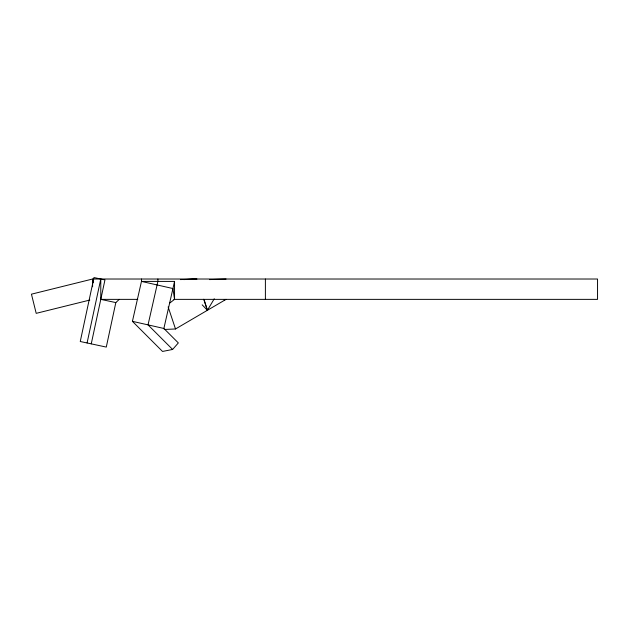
<?xml version="1.0" encoding="UTF-8"?>
<svg xmlns="http://www.w3.org/2000/svg" width="629" height="629" viewBox="0 0 629 629"><rect width="100%" height="100%" fill="white"/><g stroke="black" fill="none" stroke-linecap="round" stroke-linejoin="round"><path stroke-width="0.94" d="M87.085 342.97L100.782 279.017L100.782 299.365L115.822 302.588L119.266 299.365M91.252 343.859L104.957 279.913L93.957 277.554L80.253 341.508L106.285 347.082L115.822 302.588M132.42 321.34L163.878 328.472L178.337 342.923L172.613 349.457L162.526 351.446L132.42 321.34L141.47 281.407L141.47 279.017M163.878 328.472L174.548 281.407L141.47 281.407L172.928 288.538L174.548 299.365L169.618 303.154M214.269 298.767L207.405 310.294L202.184 304.829M164.208 329.47L175.507 328.975L226.047 299.365L224.191 299.947M93.501 282.673L92.597 279.017L31.45 294.175L36.199 313.344L89.782 300.064M183.778 279.598L196.963 279.017L180.389 279.591M209.481 279.591L226.047 279.017M93.642 279.017L597.55 279.017L597.55 299.365L173.856 299.365M100.782 299.365L137.782 299.365M172.613 349.457L148.035 324.878L157.887 281.407L157.887 279.017M203.717 299.255L207.405 310.294L204.032 299.412M168.14 306.905L175.507 328.975M265.391 279.017L265.391 299.365M174.548 281.407L174.548 299.365M92.597 279.017L92.597 286.769"/></g></svg>
